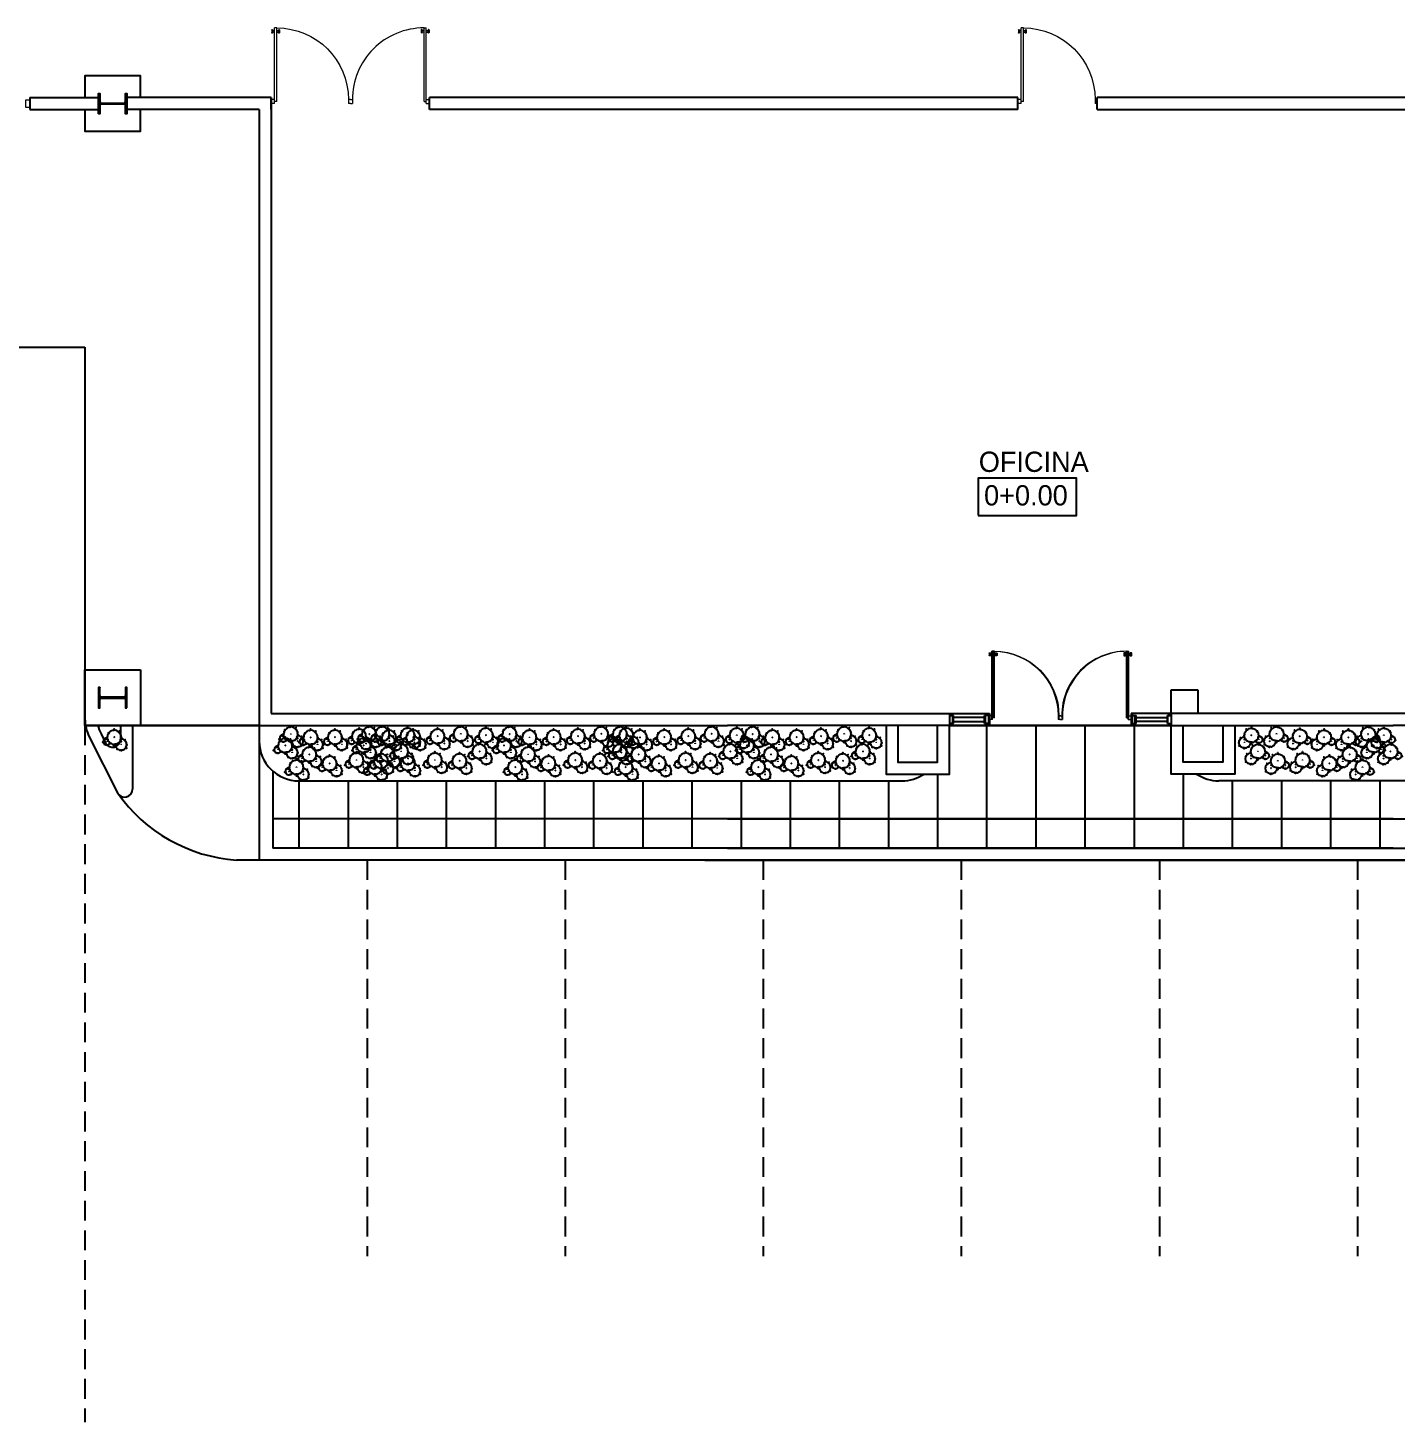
# Model space of a CAD drawing. Header units: inches. Extents: x 13 to 185, y 7 to 119.
# Drawn here: x 86.19 to 103.45, y 17.55 to 35.16 of the extents above; entities that cross this region are included whole.
import ezdxf

# ---------------------------------------------------------------- set-up
doc = ezdxf.new("R2010")
doc.units = ezdxf.units.IN
doc.header["$MEASUREMENT"] = 0
doc.linetypes.add('HIDDEN', pattern=[0.375, 0.25, -0.125])
for name, color, linetype in [('AR_PAREDES', 2, 'Continuous'), ('arboles', 8, 'Continuous'), ('ARQ EXTERIORES', 2, 'Continuous'), ('ARQ TEXT', 2, 'Continuous'), ('STL-HTCH', 1, 'Continuous'), ('STL-OBJT', 3, 'Continuous'), ('VENTANAS', 1, 'Continuous')]:
    doc.layers.add(name, color=color, linetype=linetype)
doc.layers.add('PUERTA', color=1, linetype='Continuous', lineweight=18)
doc.styles.add('ARQ', font='GOTHIC.TTF')

# ---------------------------------------------------------------- blocks, each defined once
blk = doc.blocks.new('P70')
at = {"layer": 'PUERTA'}
for p, q in [((455744.451, 299347.617), (455744.451, 299347.635)), ((455745.12, 299347.635), (455744.451, 299347.635)), ((455744.47, 299347.661), (455744.493, 299347.661)), ((455744.493, 299347.652), (455744.47, 299347.652)), ((455744.473, 299347.635), (455744.473, 299347.652)), ((455744.49, 299347.635), (455744.49, 299347.652)), ((455745.085, 299347.635), (455745.085, 299347.665)), ((455745.103, 299347.617), (455745.103, 299347.635)), ((455745.12, 299347.635), (455745.12, 299347.665)), ((455745.103, 299347.617), (455744.451, 299347.617)), ((455744.493, 299347.6), (455744.47, 299347.6)), ((455744.47, 299347.591), (455744.493, 299347.591)), ((455744.473, 299347.617), (455744.473, 299347.6)), ((455744.49, 299347.617), (455744.49, 299347.6)), ((455745.085, 299346.966), (455745.085, 299346.983)), ((455745.085, 299346.983), (455745.12, 299346.983)), ((455745.12, 299346.966), (455745.12, 299346.983))]:
    blk.add_line(p, q, dxfattribs=at)
for centre, radius, start, end in [((455744.47, 299347.657), 0.00431, 90.0085, 270.0085), ((455744.493, 299347.657), 0.00431, 270.0085, 90.0085), ((455745.085, 299347.617), 0.634, 180.0085, 270.0085), ((455744.47, 299347.596), 0.00431, 90.0085, 270.0085), ((455744.493, 299347.596), 0.00431, 270.0085, 90.0085)]:
    blk.add_arc(centre, radius, start, end, dxfattribs=at)
blk = doc.blocks.new('ARB')
at = {"layer": 'arboles'}
for points in [[(455747.556, 299393.886), (455747.565, 299393.877), (455747.56, 299393.851), (455747.567, 299393.834), (455747.594, 299393.82), (455747.624, 299393.808), (455747.597, 299393.81), (455747.559, 299393.81), (455747.545, 299393.799), (455747.542, 299393.754), (455747.527, 299393.736), (455747.501, 299393.709), (455747.496, 299393.695), (455747.498, 299393.675), (455747.467, 299393.666), (455747.452, 299393.673), (455747.434, 299393.662), (455747.383, 299393.621), (455747.362, 299393.626), (455747.335, 299393.638), (455747.313, 299393.634), (455747.307, 299393.599), (455747.295, 299393.644), (455747.275, 299393.634), (455747.257, 299393.646), (455747.237, 299393.644), (455747.208, 299393.662), (455747.179, 299393.664), (455747.159, 299393.681), (455747.159, 299393.697), (455747.144, 299393.714), (455747.116, 299393.718), (455747.083, 299393.718), (455747.106, 299393.73), (455747.121, 299393.755), (455747.107, 299393.781), (455747.092, 299393.797), (455747.095, 299393.82), (455747.09, 299393.844), (455747.071, 299393.855), (455747.089, 299393.865), (455747.098, 299393.892), (455747.092, 299393.918), (455747.1, 299393.947), (455747.116, 299393.959), (455747.121, 299393.975), (455747.121, 299393.994), (455747.145, 299394.006), (455747.158, 299394.022), (455747.155, 299394.057), (455747.144, 299394.082), (455747.164, 299394.063), (455747.184, 299394.049), (455747.199, 299394.053), (455747.217, 299394.072), (455747.24, 299394.09), (455747.261, 299394.092), (455747.312, 299394.106), (455747.32, 299394.134)], [(455747.908, 299394.143), (455747.916, 299394.145), (455747.924, 299394.174), (455747.928, 299394.145), (455747.932, 299394.14), (455747.945, 299394.135), (455747.96, 299394.136), (455747.981, 299394.13), (455747.993, 299394.12), (455748.009, 299394.118), (455748.017, 299394.107), (455748.031, 299394.093), (455748.032, 299394.083), (455748.037, 299394.081), (455748.054, 299394.085), (455748.04, 299394.068), (455748.054, 299394.065), (455748.059, 299394.059), (455748.065, 299394.048), (455748.068, 299394.046), (455748.064, 299394.039), (455748.067, 299394.009), (455748.074, 299394.002), (455748.071, 299393.986), (455748.075, 299393.975), (455748.092, 299393.966), (455748.111, 299393.959), (455748.094, 299393.96), (455748.07, 299393.96), (455748.062, 299393.953), (455748.06, 299393.925), (455748.05, 299393.914), (455748.034, 299393.896), (455748.031, 299393.888), (455748.032, 299393.876), (455748.013, 299393.87), (455748.004, 299393.874), (455747.992, 299393.867), (455747.961, 299393.841), (455747.947, 299393.845), (455747.93, 299393.852), (455747.917, 299393.85), (455747.913, 299393.828), (455747.905, 299393.856), (455747.893, 299393.85), (455747.881, 299393.857), (455747.869, 299393.856), (455747.851, 299393.867), (455747.833, 299393.868), (455747.82, 299393.879), (455747.82, 299393.889), (455747.811, 299393.9), (455747.794, 299393.903), (455747.773, 299393.903), (455747.787, 299393.91), (455747.794, 299393.922)]]:
    blk.add_lwpolyline(points, dxfattribs=at)
for points in [[(455747.588, 299393.836), (455747.573, 299393.893), (455747.548, 299393.88), (455747.525, 299393.895), (455747.501, 299393.893), (455747.464, 299393.915), (455747.428, 299393.917), (455747.403, 299393.939), (455747.403, 299393.959), (455747.384, 299393.981), (455747.35, 299393.986), (455747.308, 299393.986), (455747.336, 299394), (455747.356, 299394.032), (455747.338, 299394.064), (455747.319, 299394.083), (455747.323, 299394.113), (455747.317, 299394.142), (455747.293, 299394.157), (455747.316, 299394.169), (455747.327, 299394.203), (455747.319, 299394.235), (455747.329, 299394.272), (455747.35, 299394.286), (455747.356, 299394.306), (455747.356, 299394.33), (455747.386, 299394.345), (455747.401, 299394.365), (455747.398, 299394.409), (455747.384, 299394.44), (455747.409, 299394.416), (455747.434, 299394.399), (455747.453, 299394.404), (455747.476, 299394.428), (455747.504, 299394.45), (455747.531, 299394.453), (455747.594, 299394.47), (455747.611, 299394.528), (455747.619, 299394.47), (455747.626, 299394.46), (455747.653, 299394.45), (455747.682, 299394.453), (455747.724, 299394.44), (455747.748, 299394.421), (455747.781, 299394.416), (455747.796, 299394.394), (455747.825, 299394.367), (455747.827, 299394.347), (455747.836, 299394.343), (455747.871, 299394.35), (455747.842, 299394.316), (455747.871, 299394.311), (455747.88, 299394.298), (455747.892, 299394.276), (455747.899, 299394.272), (455747.89, 299394.259), (455747.897, 299394.198), (455747.911, 299394.184), (455747.905, 299394.152), (455747.912, 299394.13), (455747.947, 299394.113), (455747.985, 299394.098), (455747.951, 299394.1), (455747.903, 299394.1), (455747.886, 299394.086), (455747.882, 299394.03), (455747.863, 299394.008), (455747.83, 299393.973), (455747.825, 299393.956), (455747.827, 299393.932), (455747.789, 299393.919), (455747.769, 299393.929), (455747.747, 299393.915), (455747.684, 299393.863), (455747.657, 299393.871), (455747.623, 299393.885), (455747.596, 299393.88)], [(455747.605, 299394.162), (455747.6, 299394.169), (455747.611, 299394.169)], [(455747.321, 299393.859), (455747.316, 299393.865), (455747.325, 299393.865)], [(455747.922, 299393.991), (455747.919, 299393.994), (455747.924, 299393.994)]]:
    blk.add_lwpolyline(points, close=True, dxfattribs=at)

msp = doc.modelspace()

# ---------------------------------------------------------------- hatches: boundary and pattern name
at = {"layer": 'STL-HTCH'}
h = msp.add_hatch(dxfattribs=at)
h.set_pattern_fill('STEEL', scale=0.1016, angle=-89.999997, style=0)
h.set_pattern_definition([(135.00000308, (7744.758995, -11562.992704), (-0.008980255639, -0.008980256603), []), (135.00000308, (7744.752645, -11562.992704), (-0.008980255639, -0.008980256603), [])])
edge = h.paths.add_edge_path()
edge.add_line((87.07566, 34.07159), (87.07566, 34.32736))
edge.add_line((87.07566, 34.32736), (87.0956, 34.32736))
edge.add_line((87.0956, 34.32736), (87.0956, 34.22494))
edge.add_arc((87.11535, 34.22494), 0.01975, 180.000003, 270.000003)
edge.add_line((87.11535, 34.20519), (87.39589, 34.20519))
edge.add_arc((87.39589, 34.22494), 0.01975, 270.000003, 360.000003)
edge.add_line((87.41564, 34.22494), (87.41564, 34.32736))
edge.add_line((87.41564, 34.32736), (87.43558, 34.32736))
edge.add_line((87.43558, 34.32736), (87.43558, 34.07159))
edge.add_line((87.43558, 34.07159), (87.41564, 34.07159))
edge.add_line((87.41564, 34.07159), (87.41564, 34.17401))
edge.add_arc((87.39589, 34.17401), 0.01975, 360.000003, 450.000003)
edge.add_line((87.39589, 34.19376), (87.11535, 34.19376))
edge.add_arc((87.11535, 34.17401), 0.01975, 90.000003, 180.000003)
edge.add_line((87.0956, 34.17401), (87.0956, 34.07159))
edge.add_line((87.0956, 34.07159), (87.07566, 34.07159))
h = msp.add_hatch(dxfattribs=at)
h.set_pattern_fill('STEEL', scale=0.1016, angle=-89.999997, style=0)
h.set_pattern_definition([(135.00000308, (7709.179029, -11570.492903), (-0.008980255639, -0.008980256603), []), (135.00000308, (7709.172679, -11570.492903), (-0.008980255639, -0.008980256603), [])])
edge = h.paths.add_edge_path()
edge.add_line((87.43557, 26.57139), (87.43557, 26.82716))
edge.add_line((87.43557, 26.82716), (87.41564, 26.82716))
edge.add_line((87.41564, 26.82716), (87.41564, 26.72474))
edge.add_arc((87.39589, 26.72474), 0.01975, 269.999997, 359.999997, ccw=False)
edge.add_line((87.39589, 26.70499), (87.11534, 26.70499))
edge.add_arc((87.11534, 26.72474), 0.01975, 179.999997, 269.999997, ccw=False)
edge.add_line((87.0956, 26.72474), (87.0956, 26.82716))
edge.add_line((87.0956, 26.82716), (87.07566, 26.82716))
edge.add_line((87.07566, 26.82716), (87.07566, 26.57139))
edge.add_line((87.07566, 26.57139), (87.0956, 26.57139))
edge.add_line((87.0956, 26.57139), (87.0956, 26.67381))
edge.add_arc((87.11534, 26.67381), 0.01975, 89.999997, 179.999997, ccw=False)
edge.add_line((87.11534, 26.69356), (87.39589, 26.69356))
edge.add_arc((87.39589, 26.67381), 0.01975, 359.999997, 449.999997, ccw=False)
edge.add_line((87.41564, 26.67381), (87.41564, 26.57139))
edge.add_line((87.41564, 26.57139), (87.43557, 26.57139))

# ---------------------------------------------------------------- linework, layer by layer
for p, q in [((86.21062, 34.27428), (86.21062, 34.12428)), ((86.21062, 34.27428), (87.07566, 34.27428)), ((89.25563, 34.2743), (87.43558, 34.2743)), ((86.21062, 34.12428), (87.07566, 34.12428)), ((89.10562, 34.12428), (87.43558, 34.12428)), ((70.32562, 31.12428), (86.90562, 31.12428)), ((100.61545, 26.49926), (100.61545, 26.79926)), ((100.61545, 26.79926), (100.95045, 26.79926)), ((100.95045, 26.79926), (100.95045, 26.4993)), ((86.90562, 26.43178, -0.00028), (86.90562, 26.43172, -0.00028)), ((87.10936, 26.24195, -0.00017), (87.16637, 26.12915, -0.00017)), ((87.35562, 26.34927, -0.00016), (87.35562, 26.17425, -0.00016)), ((87.50562, 26.34927, -0.00017), (87.50562, 25.54485, -0.00017)), ((98.28552, 26.34929, -0.00005), (98.28552, 24.79928, 0)), ((98.90549, 26.34927, -0.00005), (98.90549, 24.79928, 0)), ((98.90552, 26.34927, -0.00005), (98.90552, 24.79928, 0)), ((99.52549, 26.34927, -0.00005), (99.52549, 24.79928, 0)), ((99.52552, 26.34927, -0.00005), (99.52552, 24.79928, 0)), ((100.14549, 26.34929, -0.00005), (100.14549, 24.79928, 0)), ((86.95936, 26.2062, -0.00017), (87.31637, 25.49975, -0.00017)), ((86.95936, 26.2062, -0.00028), (87.31637, 25.49975, -0.00017)), ((89.27545, 25.77363, -0.00003), (89.27545, 24.79928, 0)), ((97.66552, 25.73586, -0.00003), (97.66552, 24.79928, 0)), ((100.76549, 25.73586, -0.00003), (100.76549, 24.79928, 0)), ((89.60543, 25.64928, -0.00017), (97.21551, 25.64928, -0.00017)), ((89.60552, 25.64926, -0.00003), (89.60552, 24.79926, 0)), ((90.22552, 25.64928, -0.00003), (90.22552, 24.79926, 0)), ((90.84552, 25.64927, -0.00003), (90.84552, 24.79927, 0)), ((91.46552, 25.64927, -0.00003), (91.46552, 24.79927, 0)), ((92.08552, 25.64927, -0.00003), (92.08552, 24.79927, 0)), ((92.70552, 25.64928, -0.00003), (92.70552, 24.79927, 0)), ((93.32552, 25.64927, -0.00003), (93.32552, 24.79927, 0)), ((93.94552, 25.64927, -0.00003), (93.94552, 24.79927, 0)), ((94.56552, 25.64927, -0.00003), (94.56552, 24.79927, 0)), ((95.18552, 25.64928, -0.00003), (95.18552, 24.79927, 0)), ((95.80552, 25.64928, -0.00003), (95.80552, 24.79928, 0)), ((96.42552, 25.64928, -0.00003), (96.42552, 24.79928, 0)), ((97.04552, 25.64928, -0.00003), (97.04552, 24.79928, 0)), ((108.82557, 25.64928, -0.00017), (101.2155, 25.64928, -0.00017)), ((101.38549, 25.64928, -0.00003), (101.38549, 24.79928, 0)), ((102.00549, 25.64928, -0.00003), (102.00549, 24.79928, 0)), ((102.62549, 25.64928, -0.00003), (102.62549, 24.79928, 0)), ((103.24549, 25.64928, -0.00003), (103.24549, 24.79927, 0)), ((103.70405, 24.64928), (88.81692, 24.64928)), ((103.41552, 24.79928), (89.27545, 24.79928)), ((94.72695, 24.64928), (109.61408, 24.64928)), ((95.01549, 24.79928), (109.15555, 24.79928))]:
    msp.add_line(p, q)
at = {"linetype": 'HIDDEN'}
for p, q in [((86.90562, 26.34924), (86.90562, 17.55425)), ((90.46548, 24.64926), (90.46549, 19.64923, -0.00009)), ((92.96548, 24.64927), (92.96549, 19.64924, -0.00009)), ((95.46548, 24.64927), (95.46549, 19.64924, -0.00009)), ((97.96548, 24.64927), (97.96549, 19.64925, -0.00009)), ((100.46548, 24.64928), (100.46549, 19.64925, -0.00009)), ((102.96548, 24.64928), (102.96549, 19.64925, -0.00009))]:
    msp.add_line(p, q, dxfattribs=at)
for centre, radius, start, end in [((87.40562, 26.43172, -0.00028), 0.5, 180, 206.80959), ((87.55562, 26.46746, -0.00018), 0.5, 193.674488, 206.80959), ((87.25562, 26.17425, -0.00016), 0.1, 206.80959, 360), ((89.60543, 26.14928, -0.00017), 0.5, 180, 270.000033), ((97.21551, 26.14928, -0.00017), 0.5, 270.000033, 304.2247), ((101.2155, 26.14928, -0.00017), 0.5, 235.7753, 269.999967), ((87.40562, 25.54485, -0.00017), 0.1, 206.80959, 360)]:
    msp.add_arc(centre, radius, start, end)
at = {"extrusion": (1.13433e-05, 0.00016218, 1)}
msp.add_arc((88.9576, 26.6465, 0.00491), 2.00217, 214.942442, 265.97094, dxfattribs=at)
at = {"layer": 'AR_PAREDES', "color": 7}
for p, q in [((86.21062, 34.27398), (86.21062, 34.12428)), ((89.25563, 34.1243), (89.25563, 34.2743)), ((91.25468, 34.1243), (91.25468, 34.2743)), ((98.67957, 34.2743), (91.25468, 34.2743)), ((106.27552, 34.2743), (99.67861, 34.2743)), ((98.67957, 34.1243), (91.25468, 34.1243)), ((99.67861, 34.1243), (105.72547, 34.1243)), ((89.25562, 26.49926), (97.81554, 26.4993)), ((97.81549, 26.49931), (97.81549, 26.34928)), ((97.81549, 26.49929), (97.81549, 26.34929)), ((97.81554, 26.4993), (97.8155, 26.4993)), ((109.17539, 26.49926), (100.61545, 26.49931)), ((100.61545, 26.4993), (100.61549, 26.4993)), ((100.6155, 26.49931), (100.6155, 26.34928)), ((100.6155, 26.49929), (100.6155, 26.34929)), ((86.90562, 26.34926), (86.90562, 26.34926)), ((86.91246, 26.34926), (95.0155, 26.34925)), ((86.91246, 26.34926), (95.0155, 26.34925)), ((97.8155, 26.34929), (95.01549, 26.34929)), ((100.6155, 26.34928), (97.81549, 26.34926)), ((97.81549, 26.34928), (100.6155, 26.34926)), ((100.61549, 26.34929), (103.4155, 26.34929)), ((111.51854, 26.34926), (103.41551, 26.34925)), ((103.41552, 25.1693, -0.00017), (89.27545, 25.16919, -0.00017)), ((95.01549, 25.1693, -0.00017), (109.15555, 25.16919, -0.00017))]:
    msp.add_line(p, q, dxfattribs=at)
at = {"layer": 'AR_PAREDES', "color": 7, "linetype": 'ByBlock'}
for p, q in [((98.67957, 34.1243), (98.67957, 34.2743)), ((99.67861, 34.1243), (99.67861, 34.2743))]:
    msp.add_line(p, q, dxfattribs=at)
at = {"layer": 'AR_PAREDES', "color": 7}
for points in [[(97.01551, 26.33586), (97.01551, 25.73586), (97.81551, 25.73586), (97.81551, 26.33586)], [(97.01551, 26.33586), (97.01551, 25.73586), (97.81551, 25.73586), (97.81551, 26.33586)], [(97.16551, 26.33586), (97.16551, 25.88586), (97.66551, 25.88586), (97.66551, 26.33586)], [(97.16551, 26.33586), (97.16551, 25.88586), (97.66551, 25.88586), (97.66551, 26.33586)], [(101.41549, 26.33586), (101.41549, 25.73586), (100.61549, 25.73586), (100.61549, 26.33586)], [(101.4155, 26.33586), (101.4155, 25.73586), (100.6155, 25.73586), (100.6155, 26.33586)], [(101.26549, 26.33586), (101.26549, 25.88586), (100.76549, 25.88586), (100.76549, 26.33586)], [(101.2655, 26.33586), (101.2655, 25.88586), (100.7655, 25.88586), (100.7655, 26.33586)]]:
    msp.add_lwpolyline(points, dxfattribs=at)
at = {"layer": 'ARQ EXTERIORES', "color": 7}
for p, q in [((89.25563, 34.2743), (89.25561, 26.49926)), ((89.10562, 34.12428), (89.10562, 26.34926)), ((86.90562, 31.12428), (86.90562, 26.34926)), ((89.10543, 26.34929), (87.05562, 26.34926)), ((89.10543, 26.34929), (89.10543, 24.64928, -0.00017)), ((97.71549, 26.34928), (97.71549, 26.34926)), ((100.7155, 26.34928), (100.7155, 26.34926))]:
    msp.add_line(p, q, dxfattribs=at)
for points in [[(87.60562, 34.2743), (87.60562, 34.54946), (86.90562, 34.54946), (86.90562, 34.27428)], [(86.90562, 34.12428), (86.90562, 33.84946), (87.60562, 33.84946), (87.60562, 34.12428)]]:
    msp.add_lwpolyline(points, dxfattribs=at)
msp.add_lwpolyline([(87.60562, 27.04926), (87.60562, 26.34926), (86.90562, 26.34926), (86.90562, 27.04926)], close=True, dxfattribs=at)
at = {"layer": 'ARQ TEXT', "color": 7}
msp.add_lwpolyline([(98.17964, 29.00092), (99.41976, 29.00092), (99.41976, 29.47134), (98.17964, 29.47134)], close=True, dxfattribs=at)
at = {"layer": 'PUERTA', "color": 7}
msp.add_lwpolyline([(86.21062, 34.24898), (86.21062, 34.14898), (86.16062, 34.14898), (86.16062, 34.24898)], close=True, dxfattribs=at)
at = {"layer": 'STL-OBJT', "color": 7}
for points in [[(87.07566, 34.07159), (87.07566, 34.32736), (87.0956, 34.32736), (87.0956, 34.22494, 0.41421356), (87.11535, 34.20519), (87.39589, 34.20519, 0.41421356), (87.41564, 34.22494), (87.41564, 34.32736), (87.43558, 34.32736), (87.43558, 34.07159), (87.41564, 34.07159), (87.41564, 34.17401, 0.41421356), (87.39589, 34.19376), (87.11535, 34.19376, 0.41421356), (87.0956, 34.17401), (87.0956, 34.07159)], [(87.43557, 26.57139), (87.43557, 26.82716), (87.41564, 26.82716), (87.41564, 26.72474, -0.41421356), (87.39589, 26.70499), (87.11534, 26.70499, -0.41421356), (87.0956, 26.72474), (87.0956, 26.82716), (87.07566, 26.82716), (87.07566, 26.57139), (87.0956, 26.57139), (87.0956, 26.67381, -0.41421356), (87.11534, 26.69356), (87.39589, 26.69356, -0.41421356), (87.41564, 26.67381), (87.41564, 26.57139)]]:
    msp.add_lwpolyline(points, format="xyb", close=True, dxfattribs=at)
at = {"layer": 'VENTANAS', "color": 7, "linetype": 'ByBlock'}
for p, q in [((97.81549, 26.49926), (98.32049, 26.49929)), ((97.8155, 26.49929), (98.3105, 26.49929)), ((98.3105, 26.49929), (98.3105, 26.34929)), ((98.32049, 26.49929), (98.32049, 26.34929)), ((100.6155, 26.49926), (100.1105, 26.49929)), ((100.1105, 26.49929), (100.1105, 26.34929)), ((100.12049, 26.49929), (100.12049, 26.34929)), ((100.61549, 26.49929), (100.12049, 26.49929)), ((97.81549, 26.34926), (98.32049, 26.34929)), ((97.8155, 26.34929), (98.3105, 26.34929)), ((100.6155, 26.34926), (100.1105, 26.34929)), ((100.61549, 26.34929), (100.12049, 26.34929))]:
    msp.add_line(p, q, dxfattribs=at)
at = {"layer": 'VENTANAS', "color": 7}
for p, q in [((97.81549, 26.47426), (97.85723, 26.47426)), ((97.85723, 26.47426), (97.81549, 26.47426)), ((97.81549, 26.47426), (97.85723, 26.47426)), ((97.85723, 26.47426), (97.81549, 26.47426)), ((97.8155, 26.47429), (97.86517, 26.47429)), ((97.86517, 26.47429), (97.8155, 26.47429)), ((97.8155, 26.47429), (97.86517, 26.47429)), ((97.86517, 26.47429), (97.8155, 26.47429)), ((97.85723, 26.37426), (97.85723, 26.47426)), ((98.27017, 26.44929), (97.85723, 26.44926)), ((98.27017, 26.44929), (97.85723, 26.44926)), ((97.86517, 26.37429), (97.86517, 26.47429)), ((98.26017, 26.44929), (97.86517, 26.44929)), ((98.26017, 26.44929), (97.86517, 26.44929)), ((98.26017, 26.37429), (98.26017, 26.47429)), ((98.3105, 26.47429), (98.26017, 26.47429)), ((98.26017, 26.37429), (98.26017, 26.47429)), ((98.3105, 26.47429), (98.26017, 26.47429)), ((98.27017, 26.37429), (98.27017, 26.47429)), ((98.32049, 26.47429), (98.27017, 26.47429)), ((98.27017, 26.37429), (98.27017, 26.47429)), ((98.32049, 26.47429), (98.27017, 26.47429)), ((100.1105, 26.47429), (100.16083, 26.47429)), ((100.1105, 26.47429), (100.16083, 26.47429)), ((100.12049, 26.47429), (100.17082, 26.47429)), ((100.12049, 26.47429), (100.17082, 26.47429)), ((100.16083, 26.37429), (100.16083, 26.47429)), ((100.16083, 26.37429), (100.16083, 26.47429)), ((100.16083, 26.44929), (100.57376, 26.44926)), ((100.16083, 26.44929), (100.57376, 26.44926)), ((100.17082, 26.37429), (100.17082, 26.47429)), ((100.17082, 26.37429), (100.17082, 26.47429)), ((100.17082, 26.44929), (100.56582, 26.44929)), ((100.17082, 26.44929), (100.56582, 26.44929)), ((100.61549, 26.47429), (100.56582, 26.47429)), ((100.56582, 26.47429), (100.61549, 26.47429)), ((100.56582, 26.37429), (100.56582, 26.47429)), ((100.61549, 26.47429), (100.56582, 26.47429)), ((100.56582, 26.47429), (100.61549, 26.47429)), ((100.6155, 26.47426), (100.57376, 26.47426)), ((100.57376, 26.47426), (100.6155, 26.47426)), ((100.57376, 26.37426), (100.57376, 26.47426)), ((100.6155, 26.47426), (100.57376, 26.47426)), ((100.57376, 26.47426), (100.6155, 26.47426)), ((97.85723, 26.37426), (97.81549, 26.37426)), ((97.86517, 26.37429), (97.8155, 26.37429)), ((97.85723, 26.39926), (98.27017, 26.39929)), ((97.85723, 26.39926), (98.27017, 26.39929)), ((97.86517, 26.39929), (98.26017, 26.39929)), ((97.86517, 26.39929), (98.26017, 26.39929)), ((98.3105, 26.37429), (98.26017, 26.37429)), ((98.3105, 26.37429), (98.26017, 26.37429)), ((98.32049, 26.37429), (98.27017, 26.37429)), ((98.32049, 26.37429), (98.27017, 26.37429)), ((100.1105, 26.37429), (100.16083, 26.37429)), ((100.1105, 26.37429), (100.16083, 26.37429)), ((100.12049, 26.37429), (100.17082, 26.37429)), ((100.12049, 26.37429), (100.17082, 26.37429)), ((100.57376, 26.39926), (100.16083, 26.39929)), ((100.57376, 26.39926), (100.16083, 26.39929)), ((100.56582, 26.39929), (100.17082, 26.39929)), ((100.56582, 26.39929), (100.17082, 26.39929)), ((100.56582, 26.37429), (100.61549, 26.37429)), ((100.57376, 26.37426), (100.6155, 26.37426))]:
    msp.add_line(p, q, dxfattribs=at)

# ---------------------------------------------------------------- block references
at = {"layer": 'arboles', "color": 7, "yscale": 0.3, "zscale": 0.3}
for p, xscale in [((136811.55845, -89792.05119), -0.3), ((136813.78599, -89792.01052), -0.3), ((136814.03657, -89792.05229), -0.3), ((136814.34349, -89792.05042), -0.3), ((136814.64828, -89792.03901), -0.3), ((136814.77517, -89792.01052), -0.3), ((136814.94209, -89792.00932), -0.3), ((136815.02574, -89792.05229), -0.3), ((136815.25999, -89792.02572), -0.3), ((136815.33266, -89792.05042), -0.3), ((136815.63745, -89792.03901), -0.3), ((136815.93126, -89792.00932), -0.3), ((136816.24916, -89792.02572), -0.3), ((136816.54668, -89792.01052), -0.3), ((136816.79725, -89792.05229), -0.3), ((136817.10418, -89792.05042), -0.3), ((136817.40896, -89792.03901), -0.3), ((136817.70277, -89792.00932), -0.3), ((136817.94051, -89792.01052), -0.3), ((136818.02067, -89792.02572), -0.3), ((136818.19109, -89792.05229), -0.3), ((136818.49801, -89792.05042), -0.3), ((136818.8028, -89792.03901), -0.3), ((136819.09661, -89792.00932), -0.3), ((136819.41451, -89792.02572), -0.3), ((136819.61311, -89792.01052), -0.3), ((136819.86368, -89792.05229), -0.3), ((136820.17061, -89792.05042), -0.3), ((136820.47539, -89792.03901), -0.3), ((136820.7692, -89792.00932), -0.3), ((136821.08711, -89792.02572), -0.3), ((-136622.6561, -89792.02572), 0.3), ((-136622.3382, -89792.00932), 0.3), ((-136622.04439, -89792.03901), 0.3), ((-136621.7396, -89792.05042), 0.3), ((-136621.43268, -89792.05229), 0.3), ((-136621.18211, -89792.01052), 0.3), ((-136620.9835, -89792.02572), 0.3), ((136813.71622, -89792.15344), -0.3), ((136814.01974, -89792.26693), -0.3), ((136814.70539, -89792.15344), -0.3), ((136815.00891, -89792.26693), -0.3), ((136815.17806, -89792.22879), -0.3), ((136816.16724, -89792.22879), -0.3), ((136816.4769, -89792.15344), -0.3), ((136816.78043, -89792.26693), -0.3), ((136817.87074, -89792.15344), -0.3), ((136817.93875, -89792.22879), -0.3), ((136818.17426, -89792.26693), -0.3), ((136819.33258, -89792.22879), -0.3), ((136819.54333, -89792.15344), -0.3), ((136819.84686, -89792.26693), -0.3), ((136821.00518, -89792.22879), -0.3), ((-136622.57417, -89792.22879), 0.3), ((-136621.41585, -89792.26693), 0.3), ((-136621.11233, -89792.15344), 0.3), ((-136620.90158, -89792.22879), 0.3), ((136813.85714, -89792.4286), -0.3), ((136814.27645, -89792.3803), -0.3), ((136814.6142, -89792.33888, -0.00017), -0.3), ((136814.84631, -89792.4286), -0.3), ((136814.92569, -89792.35), -0.3), ((136815.26562, -89792.3803), -0.3), ((136815.60337, -89792.33888, -0.00017), -0.3), ((136815.91486, -89792.35), -0.3), ((136816.61782, -89792.4286), -0.3), ((136817.03713, -89792.3803), -0.3), ((136817.37488, -89792.33888, -0.00017), -0.3), ((136817.68638, -89792.35), -0.3), ((136818.01165, -89792.4286), -0.3), ((136818.43096, -89792.3803), -0.3), ((136818.76872, -89792.33888, -0.00017), -0.3), ((136819.08021, -89792.35), -0.3), ((136819.68425, -89792.4286), -0.3), ((136820.10356, -89792.3803), -0.3), ((136820.44131, -89792.33888, -0.00017), -0.3), ((136820.75281, -89792.35), -0.3), ((-136622.3218, -89792.35), 0.3), ((-136622.01031, -89792.33888, -0.00017), 0.3), ((-136621.67256, -89792.3803), 0.3), ((-136621.25325, -89792.4286), 0.3)]:
    msp.add_blockref('ARB', p, dxfattribs=dict(at, xscale=xscale))
at = {"layer": 'PUERTA', "color": 7}
for p, xscale, yscale, zscale, rotation in [((427667.63192, 651005.56368), -1.42836716304, 1.42836716304, 1.42836716304, 90), ((-427487.12061, 651005.56367), 1.42836716304, 1.42836716304, 1.42836716304, 270), ((427677.05487, 651005.56366), -1.42836716304, 1.42836716304, 1.42836716304, 90), ((385304.05393, 586487.1129), -1.286817264, 1.286817264, 1.286817264, 90), ((385304.06401, 586487.1129), -1.286817264, 1.286817264, 1.286817264, 90), ((-385105.63301, 586487.1129), 1.286817264, 1.286817264, 1.286817264, 270), ((-385105.62294, 586487.1129), 1.286817264, 1.286817264, 1.286817264, 270)]:
    msp.add_blockref('P70', p, dxfattribs=dict(at, xscale=xscale, yscale=yscale, zscale=zscale, rotation=rotation))

# ---------------------------------------------------------------- texts
at = {"layer": 'ARQ TEXT', "color": 7, "style": 'ARQ'}
for s, p in [('OFICINA', (98.18606, 29.54972)), ('0+0.00', (98.25266, 29.1264))]:
    msp.add_text(s, height=0.255966, dxfattribs=at).set_placement(p)

doc.saveas('drawing.dxf')
